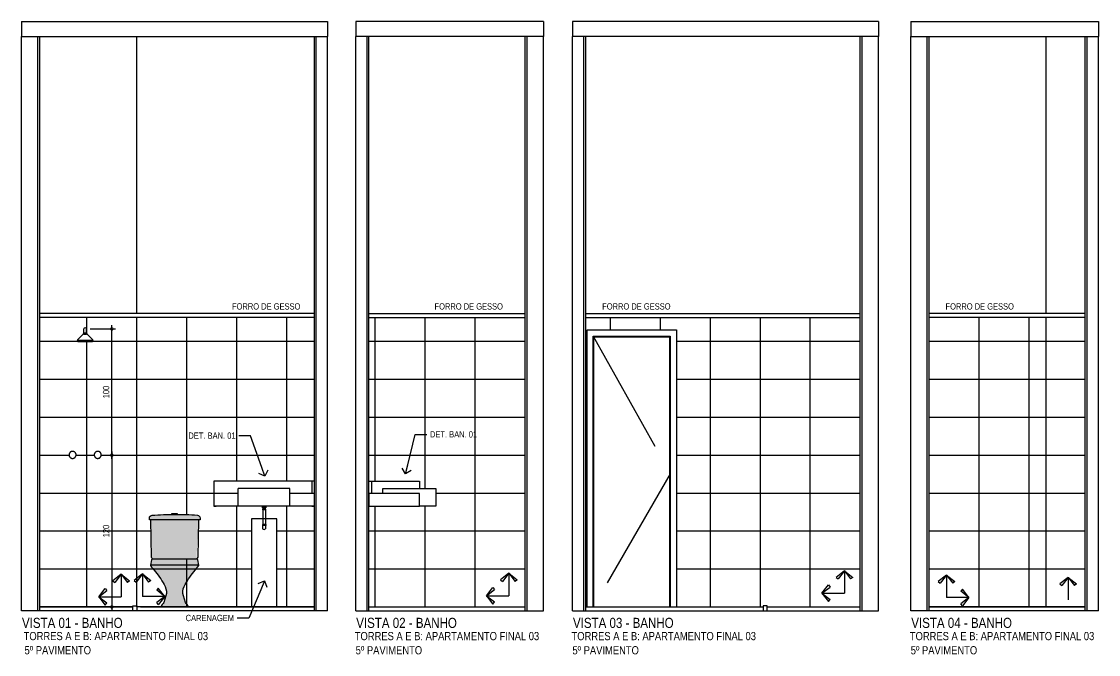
# Model space of a CAD drawing. Header units: metres. Extents: x 3 to 168, y -142 to 28.
# Drawn here: x 70.28 to 78.84, y -87.55 to -82.53 of the extents above; entities that cross this region are included whole.
import ezdxf
from ezdxf import colors
from ezdxf.entities.mleader import LeaderData, LeaderLine
from ezdxf.math import Vec2, Vec3

# ---------------------------------------------------------------- set-up
doc = ezdxf.new("R2010")
doc.units = ezdxf.units.M
doc.linetypes.add('DASHDOT', pattern=[1, 0.5, -0.25, 0, -0.25])
doc.linetypes.add('DASHEDX2', pattern=[1.5, 1, -0.5])
for name, color, linetype in [('AI-Marcenaria', 2, 'Continuous'), ('ARQ-ALV ACAB', 4, 'Continuous'), ('ARQ-ALV OSSO', 5, 'Continuous'), ('ARQ-AUX1', 1, 'Continuous'), ('ARQ-AUX2', 2, 'Continuous'), ('ARQ-CAX', 1, 'Continuous'), ('ARQ-CERÂMICA', 7, 'Continuous'), ('ARQ-DIM', 2, 'Continuous'), ('ARQ-PRJ', 7, 'DASHEDX2'), ('ARQ-SIM', 1, 'Continuous'), ('ARQ-TXT', 2, 'Continuous')]:
    doc.layers.add(name, color=color, linetype=linetype)
doc.styles.add('Adesa', font='ARIALN.TTF')
doc.dimstyles.new('ADESA 1-0025', dxfattribs={"dimtxt": 0.05, "dimasz": 0.045, "dimexe": 0.03, "dimexo": 0.04, "dimgap": 0.02, "dimtad": 1, "dimtoh": 1, "dimdec": 0, "dimlfac": 100, "dimzin": 4, "dimtxsty": 'Adesa', "dimblk": 'DOTSMALL', "dimcen": 1, "dimdle": 0.03, "dimclrd": 1, "dimclre": 1, "dimclrt": 256, "dimazin": 1, "dimtm": 1e-09, "dimtfac": 1, "dimtdec": 0, "dimtix": 1, "dimtmove": 2, "dimatfit": 0, "dimldrblk": 'DOTSMALL', "dimfxl": 0.8, "dimtvp": 2, "dimtolj": 1, "dimtzin": 0, "dimarcsym": 0})
pattern_1 = [(0, (71.1995, -87.17622), (0, 0.301625), [])]
pattern_2 = [(90, (71.1995, -87.1762), (-0.396875, 2e-17), [])]

# ---------------------------------------------------------------- blocks, each defined once
blk = doc.blocks.new('*U45')
for points in [[(0, 0), (0, 2.2), (-0.71, 2.2), (-0.71, 0)], [(-0.05, 0), (-0.05, 2.15), (-0.66, 2.15), (-0.66, 0)], [(-0.055, 0), (-0.055, 2.145), (-0.655, 2.145), (-0.655, 0)]]:
    blk.add_lwpolyline(points)
at = {"layer": 'ARQ-PRJ'}
blk.add_lwpolyline([(-0.05, 2.15), (-0.66, 1.0575), (-0.05, 0)], dxfattribs=at)
blk = doc.blocks.new('_Open90')
at = {"color": 0, "linetype": 'ByBlock', "lineweight": -2}
for p, q in [((0, 0), (-1, 0)), ((-0.5, 0.5), (0, 0)), ((0, 0), (-0.5, -0.5))]:
    blk.add_line(p, q, dxfattribs=at)
blk = doc.blocks.new('CP929_e')
h = blk.add_hatch(color=255)
h.dxf.hatch_style = 1
edge = h.paths.add_edge_path()
edge.add_line((-0.2008, 0.6911), (0.2008, 0.6911))
edge.add_line((0.2008, 0.6911), (0.2007, 0.706))
edge.add_arc((0.1775, 0.7059), 0.0232, 0.37381, 87.22967)
edge.add_arc((0.8026, 13.6236), 12.9097, 266.83094, 267.22967, ccw=False)
edge.add_arc((0.0251, -0.4194), 1.1548, 86.83094, 91.20233)
edge.add_arc((-0.2136, 10.9563), 10.2234, 270.68894, 271.20233, ccw=False)
edge.add_arc((-0.0771, -0.395), 1.1287, 90.68894, 95.2506)
edge.add_arc((-0.1791, 0.7056), 0.0234, 93.36347, 179.03178)
edge.add_line((-0.2025, 0.706), (-0.2026, 0.6928))
edge.add_line((-0.2026, 0.6928), (-0.2026, 0.6911))
edge.add_line((-0.2026, 0.6911), (-0.2008, 0.6911))
h = blk.add_hatch(color=255)
h.dxf.hatch_style = 1
h.paths.add_polyline_path([(0.19, 0.6911), (-0.19, 0.6911), (-0.183, 0.3966, 0.27163), (-0.1728, 0.38), (0.1728, 0.38, 0.27163), (0.183, 0.3966)])
edge = h.paths.add_edge_path()
edge.add_arc((0.1762, 0.3722), 0.0079, 11.58741, 90, ccw=False)
edge.add_line((0.1839, 0.3737), (0.1925, 0.3322))
edge.add_arc((0.19, 0.3317), 0.00247, -35.4858, 11.58741, ccw=False)
edge.add_arc((-0.451, 0.7887), 0.7897, 319.89583, 324.51388, ccw=False)
edge.add_arc((0.6061, -0.1016), 0.5923, 139.89614, 153.63505)
edge.add_arc((0.1638, 0.1176), 0.0987, 153.63507, 197.83963)
edge.add_line((0.0699, 0.0874), (0.0868, 0.0348))
edge.add_arc((0.1103, 0.0423), 0.0247, 197.84053, 235.7698)
edge.add_arc((0.0909, 0.0138), 0.00987, 34.0222, 55.76888, ccw=False)
edge.add_line((0.099, 0.0193), (0.1079, 0.0062))
edge.add_arc((0.1046, 0.0039), 0.00395, -90, 34.0313, ccw=False)
edge.add_line((0.1046, 0), (-0.1046, 0))
edge.add_arc((-0.1046, 0.0039), 0.00395, 145.96868, 270, ccw=False)
edge.add_line((-0.1079, 0.0062), (-0.099, 0.0193))
edge.add_arc((-0.0909, 0.0138), 0.00987, 124.22894, 145.97562, ccw=False)
edge.add_arc((-0.1103, 0.0423), 0.0247, 304.23111, 342.16038)
edge.add_line((-0.0868, 0.0348), (-0.0699, 0.0874))
edge.add_arc((-0.1638, 0.1176), 0.0987, 342.16044, 386.36499)
edge.add_arc((-0.6061, -0.1016), 0.5923, 26.36501, 40.10392)
edge.add_arc((0.451, 0.7887), 0.7897, 215.48579, 220.10384, ccw=False)
edge.add_arc((-0.19, 0.3317), 0.00247, 168.41164, 215.48486, ccw=False)
edge.add_line((-0.1925, 0.3322), (-0.1839, 0.3737))
edge.add_arc((-0.1762, 0.3722), 0.0079, 90, 168.41258, ccw=False)
edge.add_line((-0.1762, 0.38), (0.1762, 0.38))
edge = h.paths.add_edge_path()
edge.add_line((-0.19, 0.6911), (-0.183, 0.3966))
edge.add_arc((-0.1638, 0.3971), 0.0192, 181.31394, 242.15362)
edge = h.paths.add_edge_path()
edge.add_arc((-0.0018, -1.831), 2.5662, 89.96087, 93.97274)
edge.add_arc((-0.1782, 0.7056), 0.0234, 93.36347, 179.03178)
edge.add_line((-0.2016, 0.706), (-0.2017, 0.6928))
edge.add_arc((-0.1999, 0.6928), 0.00174, 180.28545, 270.64961)
edge.add_line((-0.1999, 0.6911), (-0.1971, 0.6911))
edge.add_line((-0.1971, 0.6911), (0.1971, 0.6911))
edge.add_line((0.1971, 0.6911), (0.1999, 0.6911))
edge.add_arc((0.1999, 0.6928), 0.00174, 269.3504, 359.71454)
edge.add_line((0.2017, 0.6928), (0.2016, 0.706))
edge.add_arc((0.1782, 0.7056), 0.0234, 0.96759, 86.6359)
edge.add_arc((0.0018, -1.8311), 2.5662, 86.02734, 90.03922)
for points in [[(-0.2008, 0.6911), (0.2008, 0.6911), (0.2007, 0.706, 0.398231), (0.1787, 0.729, -0.00174), (0.0889, 0.7337, 0.019076), (0.0009, 0.7352, -0.00224), (-0.0907, 0.7337, 0.019907), (-0.1804, 0.729, 0.39224), (-0.2025, 0.706), (-0.2026, 0.6928), (-0.2026, 0.6911)], [(0.1762, 0.38, -0.356146), (0.1839, 0.3737), (0.1925, 0.3322, -0.208334), (0.1921, 0.3302, -0.020153), (0.1531, 0.2799, 0.060019), (0.0754, 0.1614, 0.195307), (0.0699, 0.0874), (0.0868, 0.0348, 0.167025), (0.0964, 0.0219, -0.095174), (0.099, 0.0193), (0.1079, 0.0062, -0.601047), (0.1046, 0), (-0.1046, 0, -0.601047), (-0.1079, 0.0062), (-0.099, 0.0193, -0.095174), (-0.0964, 0.0219, 0.167025), (-0.0868, 0.0348), (-0.0699, 0.0874, 0.195307), (-0.0754, 0.1614, 0.060019), (-0.1531, 0.2799, -0.020153), (-0.1921, 0.3302, -0.208334), (-0.1925, 0.3322), (-0.1839, 0.3737, -0.356146), (-0.1762, 0.38)]]:
    blk.add_lwpolyline(points, format="xyb", close=True)
for points in [[(-0.19, 0.6911), (-0.183, 0.3966, 0.27188), (-0.1728, 0.38)], [(0.1728, 0.38, 0.27188), (0.183, 0.3966), (0.19, 0.6911)]]:
    blk.add_lwpolyline(points, format="xyb")
for points in [[(-0.19, 0.6911), (0.19, 0.6911)], [(-0.19, 0.3317), (0.19, 0.3317)]]:
    blk.add_lwpolyline(points)
at = {"ltscale": 0.016708}
blk.add_lwpolyline([(-0.0237, 0.7353), (-0.0237, 0.7386, -0.407176), (-0.0218, 0.7406, -0.006022), (0, 0.7409, -0.006022), (0.0218, 0.7406, -0.407176), (0.0237, 0.7386), (0.0237, 0.7352)], format="xyb", dxfattribs=at)
at = {"linetype": 'DASHDOT', "ltscale": 6.24726e-05}
blk.add_lwpolyline([(0.0866, 0.1829), (0.0866, 0.1829)], dxfattribs=at)
blk = doc.blocks.new('MIST. CHUV.')
for points in [[(-0.128, 0), (-0.128, 0.0016), (-0.1277, 0.0037), (-0.1274, 0.0058), (-0.1269, 0.0079), (-0.1266, 0.0089), (-0.1262, 0.0099), (-0.1258, 0.0109), (-0.1254, 0.0118), (-0.1249, 0.0128), (-0.1244, 0.0137), (-0.1239, 0.0146), (-0.1233, 0.0155), (-0.1227, 0.0164), (-0.1221, 0.0172), (-0.1214, 0.0181), (-0.1207, 0.0189), (-0.12, 0.0196), (-0.1192, 0.0204), (-0.1184, 0.0211), (-0.1176, 0.0218), (-0.1159, 0.023), (-0.1141, 0.0242), (-0.1123, 0.0252), (-0.1113, 0.0256), (-0.1103, 0.026), (-0.1094, 0.0264), (-0.1083, 0.0267), (-0.1073, 0.027), (-0.1063, 0.0273), (-0.1053, 0.0275), (-0.1042, 0.0277), (-0.1032, 0.0278), (-0.1021, 0.0279), (-0.1011, 0.028), (-0.1, 0.028), (-0.0984, 0.028), (-0.0963, 0.0278), (-0.0942, 0.0274), (-0.0921, 0.0269), (-0.0911, 0.0266), (-0.0901, 0.0262), (-0.0891, 0.0258), (-0.0882, 0.0254), (-0.0872, 0.0249), (-0.0863, 0.0244), (-0.0854, 0.0239), (-0.0845, 0.0233), (-0.0836, 0.0227), (-0.0828, 0.0221), (-0.0819, 0.0214), (-0.0811, 0.0207), (-0.0804, 0.02), (-0.0796, 0.0192), (-0.0789, 0.0184), (-0.0782, 0.0176), (-0.077, 0.0159), (-0.0758, 0.0141), (-0.0748, 0.0123), (-0.0744, 0.0113), (-0.074, 0.0103), (-0.0736, 0.0094), (-0.0733, 0.0084), (-0.073, 0.0073), (-0.0727, 0.0063), (-0.0725, 0.0053), (-0.0723, 0.0042), (-0.0722, 0.0032), (-0.0721, 0.0021), (-0.072, 0.0011), (-0.072, 0), (-0.072, -0.0016), (-0.0722, -0.0037), (-0.0726, -0.0058), (-0.0731, -0.0079), (-0.0734, -0.0089), (-0.0738, -0.0099), (-0.0742, -0.0109), (-0.0746, -0.0118), (-0.0751, -0.0128), (-0.0756, -0.0137), (-0.0761, -0.0146), (-0.0767, -0.0155), (-0.0773, -0.0164), (-0.0779, -0.0172), (-0.0786, -0.0181), (-0.0793, -0.0189), (-0.08, -0.0196), (-0.0808, -0.0204), (-0.0816, -0.0211), (-0.0824, -0.0218), (-0.0841, -0.023), (-0.0859, -0.0242), (-0.0877, -0.0252), (-0.0887, -0.0256), (-0.0897, -0.026), (-0.0906, -0.0264), (-0.0916, -0.0267), (-0.0927, -0.027), (-0.0937, -0.0273), (-0.0947, -0.0275), (-0.0958, -0.0277), (-0.0968, -0.0278), (-0.0979, -0.0279), (-0.0989, -0.028), (-0.1, -0.028), (-0.1016, -0.028), (-0.1037, -0.0277), (-0.1058, -0.0274), (-0.1079, -0.0269), (-0.1089, -0.0266), (-0.1099, -0.0262), (-0.1109, -0.0258), (-0.1118, -0.0254), (-0.1128, -0.0249), (-0.1137, -0.0244), (-0.1146, -0.0239), (-0.1155, -0.0233), (-0.1164, -0.0227), (-0.1172, -0.0221), (-0.1181, -0.0214), (-0.1189, -0.0207), (-0.1196, -0.02), (-0.1204, -0.0192), (-0.1211, -0.0184), (-0.1218, -0.0176), (-0.123, -0.0159), (-0.1242, -0.0141), (-0.1252, -0.0123), (-0.1256, -0.0113), (-0.126, -0.0103), (-0.1264, -0.0094), (-0.1267, -0.0083), (-0.127, -0.0073), (-0.1273, -0.0063), (-0.1275, -0.0053), (-0.1277, -0.0042), (-0.1278, -0.0032), (-0.1279, -0.0021), (-0.128, -0.0011)], [(0.072, 0), (0.072, 0.0016), (0.0723, 0.0037), (0.0726, 0.0058), (0.0731, 0.0079), (0.0734, 0.0089), (0.0738, 0.0099), (0.0742, 0.0109), (0.0746, 0.0118), (0.0751, 0.0128), (0.0756, 0.0137), (0.0761, 0.0146), (0.0767, 0.0155), (0.0773, 0.0164), (0.0779, 0.0172), (0.0786, 0.0181), (0.0793, 0.0189), (0.08, 0.0196), (0.0808, 0.0204), (0.0816, 0.0211), (0.0824, 0.0218), (0.0841, 0.023), (0.0859, 0.0242), (0.0877, 0.0252), (0.0887, 0.0256), (0.0897, 0.026), (0.0906, 0.0264), (0.0917, 0.0267), (0.0927, 0.027), (0.0937, 0.0273), (0.0947, 0.0275), (0.0958, 0.0277), (0.0968, 0.0278), (0.0979, 0.0279), (0.0989, 0.028), (0.1, 0.028), (0.1016, 0.028), (0.1037, 0.0278), (0.1058, 0.0274), (0.1079, 0.0269), (0.1089, 0.0266), (0.1099, 0.0262), (0.1109, 0.0258), (0.1118, 0.0254), (0.1128, 0.0249), (0.1137, 0.0244), (0.1146, 0.0239), (0.1155, 0.0233), (0.1164, 0.0227), (0.1172, 0.0221), (0.1181, 0.0214), (0.1189, 0.0207), (0.1196, 0.02), (0.1204, 0.0192), (0.1211, 0.0184), (0.1218, 0.0176), (0.123, 0.0159), (0.1242, 0.0141), (0.1252, 0.0123), (0.1256, 0.0113), (0.126, 0.0103), (0.1264, 0.0094), (0.1267, 0.0084), (0.127, 0.0073), (0.1273, 0.0063), (0.1275, 0.0053), (0.1277, 0.0042), (0.1278, 0.0032), (0.1279, 0.0021), (0.128, 0.0011), (0.128, 0), (0.128, -0.0016), (0.1277, -0.0037), (0.1274, -0.0058), (0.1269, -0.0079), (0.1266, -0.0089), (0.1262, -0.0099), (0.1258, -0.0109), (0.1254, -0.0118), (0.1249, -0.0128), (0.1244, -0.0137), (0.1239, -0.0146), (0.1233, -0.0155), (0.1227, -0.0164), (0.1221, -0.0172), (0.1214, -0.0181), (0.1207, -0.0189), (0.12, -0.0196), (0.1192, -0.0204), (0.1184, -0.0211), (0.1176, -0.0218), (0.1159, -0.023), (0.1141, -0.0242), (0.1123, -0.0252), (0.1113, -0.0256), (0.1103, -0.026), (0.1094, -0.0264), (0.1083, -0.0267), (0.1073, -0.027), (0.1063, -0.0273), (0.1053, -0.0275), (0.1042, -0.0277), (0.1032, -0.0278), (0.1021, -0.0279), (0.1011, -0.028), (0.1, -0.028), (0.0984, -0.0279), (0.0963, -0.0277), (0.0942, -0.0274), (0.0921, -0.0269), (0.0911, -0.0266), (0.0901, -0.0262), (0.0891, -0.0258), (0.0882, -0.0254), (0.0872, -0.0249), (0.0863, -0.0244), (0.0854, -0.0239), (0.0845, -0.0233), (0.0836, -0.0227), (0.0828, -0.0221), (0.0819, -0.0214), (0.0811, -0.0207), (0.0804, -0.02), (0.0796, -0.0192), (0.0789, -0.0184), (0.0782, -0.0176), (0.077, -0.0159), (0.0758, -0.0141), (0.0748, -0.0123), (0.0744, -0.0113), (0.074, -0.0103), (0.0736, -0.0094), (0.0733, -0.0083), (0.073, -0.0073), (0.0727, -0.0063), (0.0725, -0.0053), (0.0723, -0.0042), (0.0722, -0.0032), (0.0721, -0.0021), (0.072, -0.0011)]]:
    blk.add_lwpolyline(points, close=True)
blk = doc.blocks.new('chuveiro frente')
for p, q in [((-0.01, 0.0698), (-0.01, 0.0998)), ((0.01, 0.0698), (0.01, 0.0998)), ((-0.0626, 0.01), (0.0626, 0.01)), ((-0.0623, 0.005), (0.0623, 0.005)), ((-0.0174, 0.0566), (-0.0613, 0.0127)), ((-0.0549, 0), (0.0549, 0)), ((-0.0109, 0.0698), (0.0109, 0.0698)), ((-0.0109, 0.0598), (0.0109, 0.0598)), ((0.0174, 0.0566), (0.0613, 0.0127))]:
    blk.add_line(p, q)
for centre, radius, start, end in [((0, 0.0998), 0.01, 0, 180), ((-0.0549, 0.008), 0.008, 143.71904, 270), ((-0.0109, 0.0518), 0.008, 90, 143.71904), ((-0.0109, 0.0648), 0.005, 90, 270), ((0.0109, 0.0648), 0.005, 270, 90), ((0.0109, 0.0518), 0.008, 36.28096, 90), ((0.0549, 0.008), 0.008, 270, 36.28096)]:
    blk.add_arc(centre, radius, start, end)
blk = doc.blocks.new('_DotSmall')
at = {"color": 0, "linetype": 'ByBlock', "const_width": 0.5}
blk.add_lwpolyline([(-0.0625, 0, 1), (0.0625, 0, 1)], format="xyb", close=True, dxfattribs=at)
blk = doc.blocks.new('*D226')
at = {"layer": 'ARQ-DIM', "color": 1, "lineweight": -2, "transparency": 16777216}
for p, q in [((71.0016, -85.9403), (71.0016, -87.2062)), ((70.9577, -85.9703), (71.0316, -85.9703)), ((70.7877, -87.1762), (71.0316, -87.1762))]:
    blk.add_line(p, q, dxfattribs=at)
at = {"layer": 'Defpoints', "color": 0, "transparency": 16777216}
for p in [(70.9177, -85.9703), (70.7477, -87.1762), (71.0016, -87.1762)]:
    blk.add_point(p, dxfattribs=at)
at = {"layer": 'ARQ-DIM', "color": 1, "lineweight": -2, "transparency": 16777216, "xscale": 0.045, "yscale": 0.045, "zscale": 0.045}
for p, rotation in [((71.0016, -85.9703), 90), ((71.0016, -87.1762), 270)]:
    blk.add_blockref('_DotSmall', p, dxfattribs=dict(at, rotation=rotation))
at = {"layer": 'ARQ-DIM', "transparency": 16777216, "insert": (70.9561, -86.5733), "char_height": 0.05, "attachment_point": 5, "rotation": 90, "style": 'Adesa'}
blk.add_mtext('\\A1;120', dxfattribs=at)
blk = doc.blocks.new('*D227')
at = {"layer": 'ARQ-DIM', "color": 1, "lineweight": -2, "transparency": 16777216}
for p, q in [((70.8298, -84.9682), (71.0316, -84.9682)), ((71.0016, -86.0003), (71.0016, -84.9382)), ((70.9577, -85.9703), (71.0316, -85.9703))]:
    blk.add_line(p, q, dxfattribs=at)
at = {"layer": 'Defpoints', "color": 0, "transparency": 16777216}
for p in [(70.7898, -84.9682), (71.0016, -84.9682), (70.9177, -85.9703)]:
    blk.add_point(p, dxfattribs=at)
at = {"layer": 'ARQ-DIM', "color": 1, "lineweight": -2, "transparency": 16777216, "xscale": 0.045, "yscale": 0.045, "zscale": 0.045}
for p, rotation in [((71.0016, -84.9682), 90), ((71.0016, -85.9703), 270)]:
    blk.add_blockref('_DotSmall', p, dxfattribs=dict(at, rotation=rotation))
at = {"layer": 'ARQ-DIM', "transparency": 16777216, "insert": (70.9561, -85.4693), "char_height": 0.05, "attachment_point": 5, "rotation": 90, "style": 'Adesa'}
blk.add_mtext('\\A1;100', dxfattribs=at)
blk = doc.blocks.new('Seta para pag.piso')
for p, q in [((0, 0.1126), (-0.0418, 0.0796)), ((0, 0.1126), (-0.0312, 0.0715)), ((0, 0.1126), (0, 0)), ((0, 0.1126), (0.0418, 0.0795)), ((0, 0.1126), (0.0312, 0.0715)), ((-0.0418, 0.0796), (-0.0312, 0.0715)), ((0.0418, 0.0795), (0.0312, 0.0715)), ((-0.1126, 0), (-0.0795, 0.0418)), ((-0.1126, 0), (-0.0715, 0.0312)), ((-0.1126, 0), (0, 0)), ((-0.1126, 0), (-0.0796, -0.0418)), ((-0.1126, 0), (-0.0715, -0.0312)), ((-0.0795, 0.0418), (-0.0715, 0.0312)), ((-0.0796, -0.0418), (-0.0715, -0.0312))]:
    blk.add_line(p, q)
blk = doc.blocks.new('A$C6d6dbca2')
for p, q in [((0.0661, 0.1781), (0, 0.1259)), ((0.0661, 0.1781), (0.0168, 0.1131)), ((0.0661, 0.1781), (0.0661, 0)), ((0.0661, 0.1781), (0.1323, 0.1259)), ((0.0661, 0.1781), (0.1155, 0.1132)), ((0, 0.1259), (0.0168, 0.1131)), ((0.1323, 0.1259), (0.1155, 0.1132))]:
    blk.add_line(p, q)
blk = doc.blocks.new('AREAS MOLHADAS')
at = {"layer": 'ARQ-CERÂMICA'}
h = blk.add_hatch(dxfattribs=at)
h.set_pattern_fill('LINE', color=256, scale=0.095)
h.set_pattern_definition(pattern_1)
h.paths.add_polyline_path([(70.4295, -87.1762), (71.1695, -87.1762), (71.1695, -87.1662), (71.1995, -87.1662), (71.1995, -84.8762), (70.4295, -84.8762)])
h.paths.add_polyline_path([(70.6914, -85.9962), (70.6898, -85.9962), (70.6887, -85.9962), (70.6877, -85.9961), (70.6866, -85.996), (70.6856, -85.9959), (70.6845, -85.9957), (70.6835, -85.9955), (70.6824, -85.9952), (70.6814, -85.9949), (70.6804, -85.9946), (70.6794, -85.9942), (70.6785, -85.9938), (70.6775, -85.9934), (70.6756, -85.9924), (70.6739, -85.9912), (70.6722, -85.99), (70.6713, -85.9893), (70.6706, -85.9886), (70.6698, -85.9878), (70.6691, -85.9871), (70.6684, -85.9863), (70.6677, -85.9855), (70.6671, -85.9846), (70.6665, -85.9837), (70.6659, -85.9828), (70.6654, -85.9819), (70.6649, -85.981), (70.6644, -85.98), (70.664, -85.9791), (70.6636, -85.9781), (70.6632, -85.9771), (70.6629, -85.9761), (70.6624, -85.974), (70.662, -85.972), (70.6618, -85.9698), (70.6618, -85.9682), (70.6618, -85.9672), (70.6619, -85.9661), (70.662, -85.965), (70.6621, -85.964), (70.6623, -85.9629), (70.6625, -85.9619), (70.6628, -85.9609), (70.6631, -85.9599), (70.6634, -85.9589), (70.6638, -85.9579), (70.6642, -85.9569), (70.6646, -85.9559), (70.6656, -85.9541), (70.6668, -85.9523), (70.668, -85.9506), (70.6687, -85.9498), (70.6694, -85.949), (70.6702, -85.9482), (70.6709, -85.9475), (70.6717, -85.9468), (70.6725, -85.9461), (70.6734, -85.9455), (70.6743, -85.9449), (70.6752, -85.9443), (70.6761, -85.9438), (70.677, -85.9433), (70.678, -85.9428), (70.6789, -85.9424), (70.6799, -85.942), (70.6809, -85.9417), (70.6819, -85.9413), (70.684, -85.9408), (70.686, -85.9405), (70.6882, -85.9403), (70.6898, -85.9402), (70.6908, -85.9402), (70.6919, -85.9403), (70.693, -85.9404), (70.694, -85.9405), (70.6951, -85.9407), (70.6961, -85.9409), (70.6971, -85.9412), (70.6981, -85.9415), (70.6991, -85.9418), (70.7001, -85.9422), (70.7011, -85.9426), (70.7021, -85.9431), (70.7039, -85.9441), (70.7057, -85.9452), (70.7074, -85.9465), (70.7082, -85.9471), (70.709, -85.9479), (70.7098, -85.9486), (70.7105, -85.9494), (70.7112, -85.9502), (70.7118, -85.951), (70.7125, -85.9518), (70.7131, -85.9527), (70.7137, -85.9536), (70.7142, -85.9545), (70.7147, -85.9554), (70.7152, -85.9564), (70.7156, -85.9574), (70.716, -85.9583), (70.7163, -85.9593), (70.7167, -85.9603), (70.7172, -85.9624), (70.7175, -85.9645), (70.7177, -85.9666), (70.7178, -85.9682), (70.7178, -85.9693), (70.7177, -85.9703), (70.7176, -85.9714), (70.7175, -85.9724), (70.7173, -85.9735), (70.7171, -85.9745), (70.7168, -85.9755), (70.7165, -85.9766), (70.7162, -85.9776), (70.7158, -85.9786), (70.7154, -85.9795), (70.7149, -85.9805), (70.7139, -85.9824), (70.7128, -85.9841), (70.7115, -85.9858), (70.7109, -85.9867), (70.7101, -85.9874), (70.7094, -85.9882), (70.7086, -85.9889), (70.7078, -85.9896), (70.707, -85.9903), (70.7062, -85.9909), (70.7053, -85.9915), (70.7044, -85.9921), (70.7035, -85.9926), (70.7026, -85.9931), (70.7016, -85.9936), (70.7006, -85.994), (70.6997, -85.9944), (70.6987, -85.9948), (70.6977, -85.9951), (70.6956, -85.9956), (70.6935, -85.996)], flags=16)
h.paths.add_polyline_path([(70.8824, -85.9952), (70.8814, -85.9949), (70.8804, -85.9946), (70.8794, -85.9942), (70.8785, -85.9938), (70.8775, -85.9934), (70.8756, -85.9924), (70.8739, -85.9912), (70.8722, -85.99), (70.8713, -85.9893), (70.8706, -85.9886), (70.8698, -85.9878), (70.8691, -85.9871), (70.8684, -85.9863), (70.8677, -85.9855), (70.8671, -85.9846), (70.8665, -85.9837), (70.8659, -85.9828), (70.8654, -85.9819), (70.8649, -85.981), (70.8644, -85.98), (70.864, -85.9791), (70.8636, -85.9781), (70.8632, -85.9771), (70.8629, -85.9761), (70.8624, -85.974), (70.862, -85.972), (70.8618, -85.9698), (70.8618, -85.9682), (70.8618, -85.9672), (70.8619, -85.9661), (70.862, -85.965), (70.8621, -85.964), (70.8623, -85.9629), (70.8625, -85.9619), (70.8628, -85.9609), (70.8631, -85.9599), (70.8634, -85.9589), (70.8638, -85.9579), (70.8642, -85.9569), (70.8646, -85.9559), (70.8656, -85.9541), (70.8668, -85.9523), (70.868, -85.9506), (70.8687, -85.9498), (70.8694, -85.949), (70.8702, -85.9482), (70.8709, -85.9475), (70.8717, -85.9468), (70.8725, -85.9462), (70.8734, -85.9455), (70.8743, -85.9449), (70.8752, -85.9443), (70.8761, -85.9438), (70.877, -85.9433), (70.878, -85.9428), (70.8789, -85.9424), (70.8799, -85.942), (70.8809, -85.9417), (70.8819, -85.9413), (70.884, -85.9408), (70.886, -85.9405), (70.8882, -85.9403), (70.8898, -85.9402), (70.8908, -85.9402), (70.8919, -85.9403), (70.893, -85.9404), (70.894, -85.9405), (70.8951, -85.9407), (70.8961, -85.9409), (70.8971, -85.9412), (70.8981, -85.9415), (70.8991, -85.9418), (70.9001, -85.9422), (70.9011, -85.9426), (70.9021, -85.9431), (70.9039, -85.9441), (70.9057, -85.9452), (70.9074, -85.9465), (70.9082, -85.9471), (70.909, -85.9479), (70.9098, -85.9486), (70.9105, -85.9494), (70.9112, -85.9502), (70.9118, -85.951), (70.9125, -85.9518), (70.9131, -85.9527), (70.9137, -85.9536), (70.9142, -85.9545), (70.9147, -85.9554), (70.9152, -85.9564), (70.9156, -85.9574), (70.916, -85.9583), (70.9163, -85.9593), (70.9167, -85.9603), (70.9172, -85.9624), (70.9175, -85.9645), (70.9177, -85.9666), (70.9178, -85.9682), (70.9178, -85.9693), (70.9177, -85.9703), (70.9176, -85.9714), (70.9175, -85.9724), (70.9173, -85.9735), (70.9171, -85.9745), (70.9168, -85.9756), (70.9165, -85.9766), (70.9162, -85.9776), (70.9158, -85.9786), (70.9154, -85.9795), (70.9149, -85.9805), (70.9139, -85.9824), (70.9128, -85.9841), (70.9115, -85.9858), (70.9109, -85.9867), (70.9101, -85.9874), (70.9094, -85.9882), (70.9086, -85.9889), (70.9078, -85.9896), (70.907, -85.9903), (70.9062, -85.9909), (70.9053, -85.9915), (70.9044, -85.9921), (70.9035, -85.9926), (70.9026, -85.9931), (70.9016, -85.9936), (70.9006, -85.994), (70.8997, -85.9944), (70.8987, -85.9948), (70.8977, -85.9951), (70.8956, -85.9956), (70.8935, -85.996), (70.8914, -85.9962), (70.8898, -85.9962), (70.8887, -85.9962), (70.8877, -85.9961), (70.8866, -85.996), (70.8856, -85.9959), (70.8845, -85.9957), (70.8835, -85.9955)], flags=16)
h.paths.add_polyline_path([(70.7349, -85.068, -0.614488), (70.7285, -85.0553), (70.7724, -85.0115, -0.238782), (70.7788, -85.0082, -1), (70.7788, -84.9982), (70.7798, -84.9982), (70.7798, -84.9682, -1), (70.7998, -84.9682), (70.7998, -84.9982), (70.8007, -84.9982, -1), (70.8007, -85.0082, -0.238782), (70.8072, -85.0115), (70.8511, -85.0553, -0.614488), (70.8446, -85.068)], flags=16)
h.paths.add_polyline_path([(71.0078, -86.6352), (71.0078, -86.5146), (70.9038, -86.5146), (70.9038, -86.6352)], flags=24)
h.paths.add_polyline_path([(71.0078, -85.5312), (71.0078, -85.4106), (70.9038, -85.4106), (70.9038, -85.5312)], flags=24)
h = blk.add_hatch(dxfattribs=at)
h.set_pattern_fill('LINE', color=256, scale=0.125, angle=90)
h.set_pattern_definition(pattern_2)
h.paths.add_polyline_path([(70.4295, -87.1762), (71.1695, -87.1762), (71.1695, -87.1662), (71.1995, -87.1662), (71.1995, -84.8762), (70.4295, -84.8762)])
h.paths.add_polyline_path([(70.6908, -85.9402), (70.6919, -85.9403), (70.693, -85.9404), (70.694, -85.9405), (70.6951, -85.9407), (70.6961, -85.9409), (70.6971, -85.9412), (70.6981, -85.9415), (70.6991, -85.9418), (70.7001, -85.9422), (70.7011, -85.9426), (70.7021, -85.9431), (70.7039, -85.9441), (70.7057, -85.9452), (70.7074, -85.9465), (70.7082, -85.9471), (70.709, -85.9479), (70.7098, -85.9486), (70.7105, -85.9494), (70.7112, -85.9502), (70.7118, -85.951), (70.7125, -85.9518), (70.7131, -85.9527), (70.7137, -85.9536), (70.7142, -85.9545), (70.7147, -85.9554), (70.7152, -85.9564), (70.7156, -85.9574), (70.716, -85.9583), (70.7163, -85.9593), (70.7167, -85.9603), (70.7172, -85.9624), (70.7175, -85.9645), (70.7177, -85.9666), (70.7178, -85.9682), (70.7178, -85.9693), (70.7177, -85.9703), (70.7176, -85.9714), (70.7175, -85.9724), (70.7173, -85.9735), (70.7171, -85.9745), (70.7168, -85.9755), (70.7165, -85.9766), (70.7162, -85.9776), (70.7158, -85.9786), (70.7154, -85.9795), (70.7149, -85.9805), (70.7139, -85.9824), (70.7128, -85.9841), (70.7115, -85.9858), (70.7109, -85.9867), (70.7101, -85.9874), (70.7094, -85.9882), (70.7086, -85.9889), (70.7078, -85.9896), (70.707, -85.9903), (70.7062, -85.9909), (70.7053, -85.9915), (70.7044, -85.9921), (70.7035, -85.9926), (70.7026, -85.9931), (70.7016, -85.9936), (70.7006, -85.994), (70.6997, -85.9944), (70.6987, -85.9948), (70.6977, -85.9951), (70.6956, -85.9956), (70.6935, -85.996), (70.6914, -85.9962), (70.6898, -85.9962), (70.6887, -85.9962), (70.6877, -85.9961), (70.6866, -85.996), (70.6856, -85.9959), (70.6845, -85.9957), (70.6835, -85.9955), (70.6824, -85.9952), (70.6814, -85.9949), (70.6804, -85.9946), (70.6794, -85.9942), (70.6785, -85.9938), (70.6775, -85.9934), (70.6756, -85.9924), (70.6739, -85.9912), (70.6722, -85.99), (70.6713, -85.9893), (70.6706, -85.9886), (70.6698, -85.9878), (70.6691, -85.9871), (70.6684, -85.9863), (70.6677, -85.9855), (70.6671, -85.9846), (70.6665, -85.9837), (70.6659, -85.9828), (70.6654, -85.9819), (70.6649, -85.981), (70.6644, -85.98), (70.664, -85.9791), (70.6636, -85.9781), (70.6632, -85.9771), (70.6629, -85.9761), (70.6624, -85.974), (70.662, -85.972), (70.6618, -85.9698), (70.6618, -85.9682), (70.6618, -85.9672), (70.6619, -85.9661), (70.662, -85.965), (70.6621, -85.964), (70.6623, -85.9629), (70.6625, -85.9619), (70.6628, -85.9609), (70.6631, -85.9599), (70.6634, -85.9589), (70.6638, -85.9579), (70.6642, -85.9569), (70.6646, -85.9559), (70.6656, -85.9541), (70.6668, -85.9523), (70.668, -85.9506), (70.6687, -85.9498), (70.6694, -85.949), (70.6702, -85.9482), (70.6709, -85.9475), (70.6717, -85.9468), (70.6725, -85.9461), (70.6734, -85.9455), (70.6743, -85.9449), (70.6752, -85.9443), (70.6761, -85.9438), (70.677, -85.9433), (70.678, -85.9428), (70.6789, -85.9424), (70.6799, -85.942), (70.6809, -85.9417), (70.6819, -85.9413), (70.684, -85.9408), (70.686, -85.9405), (70.6882, -85.9403), (70.6898, -85.9402)], flags=16)
h.paths.add_polyline_path([(70.8709, -85.9475), (70.8717, -85.9468), (70.8725, -85.9462), (70.8734, -85.9455), (70.8743, -85.9449), (70.8752, -85.9443), (70.8761, -85.9438), (70.877, -85.9433), (70.878, -85.9428), (70.8789, -85.9424), (70.8799, -85.942), (70.8809, -85.9417), (70.8819, -85.9413), (70.884, -85.9408), (70.886, -85.9405), (70.8882, -85.9403), (70.8898, -85.9402), (70.8908, -85.9402), (70.8919, -85.9403), (70.893, -85.9404), (70.894, -85.9405), (70.8951, -85.9407), (70.8961, -85.9409), (70.8971, -85.9412), (70.8981, -85.9415), (70.8991, -85.9418), (70.9001, -85.9422), (70.9011, -85.9426), (70.9021, -85.9431), (70.9039, -85.9441), (70.9057, -85.9452), (70.9074, -85.9465), (70.9082, -85.9471), (70.909, -85.9479), (70.9098, -85.9486), (70.9105, -85.9494), (70.9112, -85.9502), (70.9118, -85.951), (70.9125, -85.9518), (70.9131, -85.9527), (70.9137, -85.9536), (70.9142, -85.9545), (70.9147, -85.9554), (70.9152, -85.9564), (70.9156, -85.9574), (70.916, -85.9583), (70.9163, -85.9593), (70.9167, -85.9603), (70.9172, -85.9624), (70.9175, -85.9645), (70.9177, -85.9666), (70.9178, -85.9682), (70.9178, -85.9693), (70.9177, -85.9703), (70.9176, -85.9714), (70.9175, -85.9724), (70.9173, -85.9735), (70.9171, -85.9745), (70.9168, -85.9756), (70.9165, -85.9766), (70.9162, -85.9776), (70.9158, -85.9786), (70.9154, -85.9795), (70.9149, -85.9805), (70.9139, -85.9824), (70.9128, -85.9841), (70.9115, -85.9858), (70.9109, -85.9867), (70.9101, -85.9874), (70.9094, -85.9882), (70.9086, -85.9889), (70.9078, -85.9896), (70.907, -85.9903), (70.9062, -85.9909), (70.9053, -85.9915), (70.9044, -85.9921), (70.9035, -85.9926), (70.9026, -85.9931), (70.9016, -85.9936), (70.9006, -85.994), (70.8997, -85.9944), (70.8987, -85.9948), (70.8977, -85.9951), (70.8956, -85.9956), (70.8935, -85.996), (70.8914, -85.9962), (70.8898, -85.9962), (70.8887, -85.9962), (70.8877, -85.9961), (70.8866, -85.996), (70.8856, -85.9959), (70.8845, -85.9957), (70.8835, -85.9955), (70.8824, -85.9952), (70.8814, -85.9949), (70.8804, -85.9946), (70.8794, -85.9942), (70.8785, -85.9938), (70.8775, -85.9934), (70.8756, -85.9924), (70.8739, -85.9912), (70.8722, -85.99), (70.8713, -85.9893), (70.8706, -85.9886), (70.8698, -85.9878), (70.8691, -85.9871), (70.8684, -85.9863), (70.8677, -85.9855), (70.8671, -85.9846), (70.8665, -85.9837), (70.8659, -85.9828), (70.8654, -85.9819), (70.8649, -85.981), (70.8644, -85.98), (70.864, -85.9791), (70.8636, -85.9781), (70.8632, -85.9771), (70.8629, -85.9761), (70.8624, -85.974), (70.862, -85.972), (70.8618, -85.9698), (70.8618, -85.9682), (70.8618, -85.9672), (70.8619, -85.9661), (70.862, -85.965), (70.8621, -85.964), (70.8623, -85.9629), (70.8625, -85.9619), (70.8628, -85.9609), (70.8631, -85.9599), (70.8634, -85.9589), (70.8638, -85.9579), (70.8642, -85.9569), (70.8646, -85.9559), (70.8656, -85.9541), (70.8668, -85.9523), (70.868, -85.9506), (70.8687, -85.9498), (70.8694, -85.949), (70.8702, -85.9482)], flags=16)
h.paths.add_polyline_path([(70.7285, -85.0553), (70.7724, -85.0115, -0.238782), (70.7788, -85.0082, -1), (70.7788, -84.9982), (70.7798, -84.9982), (70.7798, -84.9682, -1), (70.7998, -84.9682), (70.7998, -84.9982), (70.8007, -84.9982, -1), (70.8007, -85.0082, -0.238782), (70.8072, -85.0115), (70.8511, -85.0553, -0.614488), (70.8446, -85.068), (70.7349, -85.068, -0.614488)], flags=16)
h.paths.add_polyline_path([(71.0078, -86.6352), (71.0078, -86.5146), (70.9038, -86.5146), (70.9038, -86.6352)], flags=24)
h.paths.add_polyline_path([(71.0078, -85.5312), (71.0078, -85.4106), (70.9038, -85.4106), (70.9038, -85.5312)], flags=24)
h = blk.add_hatch(dxfattribs=at)
h.set_pattern_fill('LINE', color=256, scale=0.095)
h.set_pattern_definition(pattern_1)
h.paths.add_polyline_path([(72.0058, -86.2362), (72.4158, -86.2362), (72.4158, -86.2762), (72.5906, -86.2762), (72.5906, -86.1762), (71.8289, -86.1762), (71.8107, -86.1762), (71.8107, -86.2762), (72.0058, -86.2762)], flags=16)
h.paths.add_polyline_path([(72.4158, -86.2362), (72.0058, -86.2362), (72.0058, -86.3762), (72.4158, -86.3762)], flags=16)
h.paths.add_polyline_path([(72.6106, -86.2762), (72.5906, -86.2762), (72.5906, -86.1762), (72.6106, -86.1762), (72.6106, -84.8762), (71.1995, -84.8762), (71.1995, -87.1662), (71.2295, -87.1662), (71.2295, -87.1762), (72.1108, -87.1762), (72.1108, -86.4762), (72.2006, -86.4762), (72.2006, -86.4054), (72.1988, -86.4054), (72.1988, -86.399), (72.2014, -86.3889), (72.1951, -86.3889), (72.1951, -86.3794), (72.1966, -86.3762), (72.1966, -86.3794), (72.219, -86.3794), (72.219, -86.3889), (72.219, -86.399), (72.2225, -86.399), (72.2225, -86.4054), (72.2207, -86.4054), (72.2207, -86.4762), (72.3108, -86.4762), (72.3108, -87.1762), (72.6106, -87.1762)])
h.paths.add_polyline_path([(71.5872, -87.1414, 0.185237), (71.5983, -87.1551), (71.6083, -87.17, -0.600997), (71.605, -87.1761), (71.3957, -87.1761, -0.600997), (71.3925, -87.17), (71.4025, -87.1551, 0.185237), (71.4136, -87.1414), (71.4305, -87.0888, 0.195307), (71.425, -87.0147, 0.06002), (71.3473, -86.8962, -0.020493), (71.3077, -86.845), (71.3164, -86.8024, -0.356147), (71.3242, -86.7961), (71.3276, -86.7961, -0.27163), (71.3174, -86.7795), (71.3103, -86.485), (71.2996, -86.485), (71.2997, -86.4701, -0.398231), (71.3217, -86.4471, 0.00174), (71.4114, -86.4425, -0.014135), (71.4767, -86.4407), (71.4767, -86.4356, -0.006555), (71.5004, -86.4353, -0.006555), (71.5241, -86.4356), (71.5241, -86.4414, 0.001639), (71.5911, -86.4425, -0.019907), (71.6808, -86.4471, -0.39224), (71.7028, -86.4701), (71.7029, -86.485), (71.6904, -86.485), (71.6834, -86.7795, -0.27163), (71.6731, -86.7961), (71.6766, -86.7961, -0.356148), (71.6843, -86.8024), (71.6843, -86.8024, 0.356147), (71.6766, -86.7961), (71.3242, -86.7961, 0.356147), (71.3164, -86.8024), (71.3079, -86.844, 0.208334), (71.3083, -86.8459, 0.020152), (71.3473, -86.8962, -0.06002), (71.425, -87.0147, -0.195307), (71.4305, -87.0888), (71.4136, -87.1414, -0.167028), (71.404, -87.1542, 0.095173), (71.4013, -87.1568), (71.3925, -87.17, 0.600997), (71.3957, -87.1761), (71.605, -87.1761, 0.600997), (71.6083, -87.17), (71.5994, -87.1568, 0.095173), (71.5968, -87.1542, -0.167028), (71.5872, -87.1414)], flags=16)
h = blk.add_hatch(dxfattribs=at)
h.set_pattern_fill('LINE', color=256, scale=0.125, angle=90)
h.set_pattern_definition(pattern_2)
h.paths.add_polyline_path([(72.6106, -84.8762), (71.1995, -84.8762), (71.1995, -87.1662), (71.2295, -87.1662), (71.2295, -87.1762), (72.1108, -87.1762), (72.1108, -86.4762), (72.2006, -86.4762), (72.2006, -86.4054), (72.1988, -86.4054), (72.1988, -86.399), (72.2014, -86.3889), (72.1951, -86.3889), (72.1951, -86.3762), (71.8107, -86.3762), (71.8107, -86.1762), (71.8307, -86.1762), (72.6106, -86.1762)])
h.paths.add_polyline_path([(71.6834, -86.7795), (71.6904, -86.485), (71.3103, -86.485), (71.3174, -86.7795, 0.27163), (71.3276, -86.7961), (71.6731, -86.7961, 0.27163)], flags=16)
h.paths.add_polyline_path([(71.5241, -86.4356), (71.5241, -86.4414, 0.001639), (71.5911, -86.4425, -0.019907), (71.6808, -86.4471, -0.39224), (71.7028, -86.4701), (71.7029, -86.485), (71.2996, -86.485), (71.2997, -86.4701, -0.398231), (71.3217, -86.4471, 0.00174), (71.4114, -86.4425, -0.014135), (71.4767, -86.4407), (71.4767, -86.4356, -0.006555), (71.5004, -86.4353, -0.006555)], flags=16)
h.paths.add_polyline_path([(72.6106, -86.3762), (72.5906, -86.3762), (72.2253, -86.3762), (72.2253, -86.3889), (72.219, -86.3889), (72.219, -86.399), (72.2225, -86.399), (72.2225, -86.4054), (72.2207, -86.4054), (72.2207, -86.4762), (72.3108, -86.4762), (72.3108, -87.1762), (72.6106, -87.1762)], flags=17)
h = blk.add_hatch(dxfattribs=at)
h.set_pattern_fill('LINE', color=256, scale=0.095)
h.set_pattern_definition([(0, (74.28383, -87.17622), (0, 0.301625), [])])
h.paths.add_polyline_path([(74.2838, -84.8762), (73.0438, -84.8762), (73.0438, -86.1762), (73.0638, -86.1762), (73.4438, -86.1762), (73.4438, -86.2362), (73.5738, -86.2362), (73.5738, -86.3762), (73.4438, -86.3762), (73.0438, -86.3762), (73.0438, -87.1762), (74.2838, -87.1762)])
h = blk.add_hatch(dxfattribs=at)
h.set_pattern_fill('LINE', color=256, scale=0.125, angle=90)
h.set_pattern_definition([(90, (74.28383, -87.1762), (-0.396875, 2e-17), [])])
h.paths.add_polyline_path([(74.2838, -84.8762), (73.0438, -84.8762), (73.0438, -86.1762), (73.0638, -86.1762), (73.4438, -86.1762), (73.4438, -86.2362), (73.5738, -86.2362), (73.5738, -86.3762), (73.4438, -86.3762), (73.0438, -86.3762), (73.0438, -87.1762), (74.2838, -87.1762)])
h = blk.add_hatch(dxfattribs=at)
h.set_pattern_fill('LINE', color=256, scale=0.095)
h.set_pattern_definition([(0, (76.94524, -87.17622), (0, 0.301625), [])])
h.paths.add_polyline_path([(76.9452, -84.8762), (74.7652, -84.8762), (74.7652, -87.1762), (74.7752, -87.1762), (74.7752, -84.9762), (75.4852, -84.9762), (75.4852, -87.1762), (76.1752, -87.1762), (76.1752, -87.1662), (76.2052, -87.1662), (76.2052, -87.1762), (76.9452, -87.1762)])
h = blk.add_hatch(dxfattribs=at)
h.set_pattern_fill('LINE', color=256, scale=0.125, angle=90)
h.set_pattern_definition([(90, (76.94524, -87.1762), (-0.396875, 2e-17), [])])
h.paths.add_polyline_path([(76.9452, -84.8762), (74.7652, -84.8762), (74.7652, -87.1762), (74.7752, -87.1762), (74.7752, -84.9762), (75.4852, -84.9762), (75.4852, -87.1762), (76.1752, -87.1762), (76.1752, -87.1662), (76.2052, -87.1662), (76.2052, -87.1762), (76.9452, -87.1762)])
h = blk.add_hatch(dxfattribs=at)
h.set_pattern_fill('LINE', color=256, scale=0.095)
h.set_pattern_definition([(0, (77.4918, -87.17622), (0, 0.301625), [])])
h.paths.add_polyline_path([(78.7318, -84.8762), (78.4218, -84.8762), (78.4218, -87.1762), (78.7318, -87.1762)])
h.paths.add_polyline_path([(78.4218, -84.8762), (77.4918, -84.8762), (77.4918, -87.1762), (78.4218, -87.1762)])
h = blk.add_hatch(dxfattribs=at)
h.set_pattern_fill('LINE', color=256, scale=0.125, angle=90)
h.set_pattern_definition([(90, (77.4918, -87.1762), (-0.396875, 2e-17), [])])
h.paths.add_polyline_path([(78.4218, -84.8762), (77.4918, -84.8762), (77.4918, -87.1762), (78.4218, -87.1762)])
at = {"ltscale": 0.475, "elevation": 0}
blk.add_lwpolyline([(73.4438, -86.3762), (73.4438, -86.2762), (73.0594, -86.2762)], dxfattribs=at)
at = {"layer": 'AI-Marcenaria', "elevation": 0}
blk.add_lwpolyline([(73.0438, -86.3762), (73.4438, -86.3762), (73.4438, -86.2762), (73.0438, -86.2762)], close=True, dxfattribs=at)
at = {"layer": 'ARQ-ALV ACAB'}
for p, q in [((70.4295, -87.2062), (70.4295, -82.6462)), ((72.6106, -87.2062), (72.6106, -82.6462)), ((73.0438, -87.2062, 0), (73.0438, -82.6462, 0)), ((74.2838, -87.2062, 0), (74.2838, -82.6462, 0)), ((74.7652, -87.2062), (74.7652, -82.6462)), ((76.9452, -87.2062), (76.9452, -82.6462)), ((77.4918, -87.2062, 0), (77.4918, -82.6462, 0)), ((78.7318, -87.2062, 0), (78.7318, -82.6462, 0)), ((71.1695, -87.1762, 0), (70.4295, -87.1762)), ((72.6106, -87.1762), (71.1995, -87.1762, 0)), ((73.0438, -87.1762, 0), (74.2838, -87.1762, 0)), ((74.7652, -87.1762), (76.1752, -87.1762, 0)), ((76.2052, -87.1762, 0), (76.9452, -87.1762)), ((78.7318, -87.1762, 0), (77.4918, -87.1762, 0))]:
    blk.add_line(p, q, dxfattribs=at)
for points in [[(71.1695, -87.1662), (71.1995, -87.1662), (71.1995, -87.2062), (71.1695, -87.2062)], [(76.2052, -87.1662), (76.1752, -87.1662), (76.1752, -87.2062), (76.2052, -87.2062)]]:
    blk.add_lwpolyline(points, close=True, dxfattribs=at)
at = {"layer": 'ARQ-ALV OSSO'}
for p, q in [((70.2846, -87.2062), (70.2846, -82.6462)), ((70.4145, -87.2062), (70.4145, -82.6462)), ((72.6256, -87.2062), (72.6256, -82.6462)), ((72.7156, -87.2062), (72.7156, -82.6462)), ((72.9388, -87.2062, 0), (72.9388, -82.6462, 0)), ((73.0288, -87.2062, 0), (73.0288, -82.6462, 0)), ((74.2988, -87.2062, 0), (74.2988, -82.6462, 0)), ((74.4288, -87.2062, 0), (74.4288, -82.6462, 0)), ((74.6602, -87.2062), (74.6602, -82.6462)), ((74.7502, -87.2062), (74.7502, -82.6462)), ((76.9602, -87.2062), (76.9602, -82.6462)), ((77.0902, -87.2062), (77.0902, -82.6462)), ((77.3469, -87.2062, 0), (77.3469, -82.6462, 0)), ((77.4768, -87.2062, 0), (77.4768, -82.6462, 0)), ((78.7468, -87.2062, 0), (78.7468, -82.6462, 0)), ((78.8368, -87.2062, 0), (78.8368, -82.6462, 0)), ((72.7156, -87.2062), (70.2846, -87.2062)), ((72.9388, -87.2062, 0), (74.4288, -87.2062, 0)), ((74.6602, -87.2062), (77.0902, -87.2062)), ((78.8368, -87.2062, 0), (77.3469, -87.2062, 0))]:
    blk.add_line(p, q, dxfattribs=at)
at = {"layer": 'ARQ-AUX1'}
for p, q in [((72.6106, -84.8462), (70.4295, -84.8462)), ((72.6106, -84.8762), (70.4295, -84.8762)), ((73.0438, -84.8462, 0), (74.2838, -84.8462, 0)), ((73.0438, -84.8762, 0), (74.2838, -84.8762, 0)), ((74.7652, -84.8462), (76.9452, -84.8462)), ((74.7652, -84.8762), (76.9452, -84.8762)), ((78.7318, -84.8462, 0), (77.4918, -84.8462, 0)), ((78.7318, -84.8762, 0), (77.4918, -84.8762, 0))]:
    blk.add_line(p, q, dxfattribs=at)
blk.add_lwpolyline([(71.3451, -84.8762), (70.4295, -84.8762)], dxfattribs=at)
blk.add_lwpolyline([(72.3108, -86.4762), (72.1108, -86.4762), (72.1108, -87.1762), (72.3108, -87.1762)], close=True, dxfattribs=at)
at = {"layer": 'ARQ-AUX2'}
for p, q in [((70.2846, -82.5262), (72.7156, -82.5262)), ((74.4288, -82.5262, 0), (72.9388, -82.5262, 0)), ((77.0902, -82.5262), (74.6602, -82.5262)), ((77.3469, -82.5262, 0), (78.8368, -82.5262, 0)), ((70.2846, -82.6462), (72.7156, -82.6462)), ((71.1995, -84.8462), (71.1995, -82.6462)), ((74.4288, -82.6462, 0), (72.9388, -82.6462, 0)), ((77.0902, -82.6462), (74.6602, -82.6462)), ((77.3469, -82.6462, 0), (78.8368, -82.6462, 0)), ((78.4218, -84.8462, 0), (78.4218, -82.6462, 0)), ((71.1995, -87.1762), (71.1995, -84.8762)), ((78.4218, -87.1762, 0), (78.4218, -84.8762, 0)), ((72.6027, -86.1762), (71.8289, -86.1762)), ((72.0058, -86.2762), (71.8107, -86.2762)), ((72.4158, -86.2362), (72.0058, -86.2362)), ((72.0058, -86.3762), (72.0058, -86.2362)), ((72.4158, -86.3762), (72.4158, -86.2362)), ((72.6106, -86.2762), (72.4158, -86.2762)), ((72.6106, -86.3762), (71.8107, -86.3762)), ((72.1966, -86.3762), (72.1966, -86.3794)), ((72.224, -86.3762), (72.224, -86.3794)), ((72.2253, -86.3794), (72.1951, -86.3794)), ((72.1951, -86.3794), (72.1951, -86.3889)), ((72.2253, -86.3889), (72.1951, -86.3889)), ((72.1988, -86.399), (72.1988, -86.4054)), ((72.2225, -86.399), (72.1988, -86.399)), ((72.2225, -86.4054), (72.1988, -86.4054)), ((72.2006, -86.4054), (72.2006, -86.5206)), ((72.2014, -86.3794), (72.2014, -86.3889)), ((72.2014, -86.3889), (72.2014, -86.3995)), ((72.219, -86.3794), (72.219, -86.3889)), ((72.219, -86.3889), (72.219, -86.399)), ((72.2207, -86.4054), (72.2207, -86.5206)), ((72.2225, -86.399), (72.2225, -86.4054)), ((72.2253, -86.3794), (72.2253, -86.3889)), ((72.1982, -86.5206), (72.1982, -86.5301)), ((72.2233, -86.5206), (72.1982, -86.5206)), ((72.2233, -86.5301), (72.1982, -86.5301)), ((72.199, -86.5301), (72.199, -86.5548)), ((72.2221, -86.5301), (72.2221, -86.5548)), ((72.2233, -86.5206), (72.2233, -86.5301))]:
    blk.add_line(p, q, dxfattribs=at)
for points in [[(70.2846, -82.5262), (70.2846, -82.6462)], [(72.7156, -82.5262), (72.7156, -82.6462)], [(74.6602, -82.5262), (74.6602, -82.6462)], [(77.0902, -82.5262), (77.0902, -82.6462)], [(71.8307, -86.1762), (71.8107, -86.1762), (71.8107, -86.3762), (71.8307, -86.3762)], [(72.5906, -86.3762), (72.6106, -86.3762), (72.6106, -86.1762), (72.5906, -86.1762), (72.5906, -86.2762)]]:
    blk.add_lwpolyline(points, dxfattribs=at)
at = {"layer": 'ARQ-AUX2', "elevation": 0}
for points in [[(72.9388, -82.5262), (72.9388, -82.6462)], [(74.4288, -82.5262), (74.4288, -82.6462)], [(77.3469, -82.5262), (77.3469, -82.6462)], [(78.8368, -82.5262), (78.8368, -82.6462)], [(73.2788, -86.2762), (73.2788, -86.2762), (73.0438, -86.2762), (73.0438, -86.1762), (73.0973, -86.1762)], [(73.0638, -86.1762), (73.4438, -86.1762), (73.4438, -86.2362)], [(73.1538, -86.2762), (73.1538, -86.2362), (73.5738, -86.2362), (73.5738, -86.3762), (73.4438, -86.3762)]]:
    blk.add_lwpolyline(points, dxfattribs=at)
blk.add_lwpolyline([(73.0438, -86.1762), (73.0638, -86.1762), (73.0638, -86.2762), (73.0438, -86.2762)], close=True, dxfattribs=at)
at = {"layer": 'ARQ-AUX2'}
blk.add_arc((72.2106, -86.5433), 0.0163, 225, 315, dxfattribs=at)
blk.add_blockref('chuveiro frente', (70.7898, -85.068, 0), dxfattribs=at)
at = {"layer": 'ARQ-AUX2', "xscale": -1}
for name, p in [('MIST. CHUV.', (70.7898, -85.9682, 0)), ('CP929_e', (71.5004, -87.1761))]:
    blk.add_blockref(name, p, dxfattribs=at)
at = {"layer": 'ARQ-CAX', "xscale": -1}
blk.add_blockref('*U45', (74.7752, -87.1762), dxfattribs=at)
at = {"layer": 'ARQ-CERÂMICA', "yscale": 1.58230973583663, "zscale": 1.58230973583663}
for p, xscale, rotation in [((76.8191, -87.067), -1.58230973583663, 90), ((71.0754, -87.0946), -1.58230973583663, 90), ((71.2446, -87.0918), 1.58230973583663, 270), ((74.1543, -87.0865), -1.58230973583663, 90), ((77.6303, -87.1008), 1.58230973583663, 270)]:
    blk.add_blockref('Seta para pag.piso', p, dxfattribs=dict(at, xscale=xscale, rotation=rotation))
at = {"layer": 'ARQ-CERÂMICA'}
blk.add_blockref('A$C6d6dbca2', (78.5297, -87.1195), dxfattribs=at)
at = {"layer": 'ARQ-TXT', "style": 'Adesa'}
for s, height, p in [('FORRO DE GESSO', 0.05, (71.9559, -84.8139, 108.9697)), ('FORRO DE GESSO', 0.05, (73.5643, -84.8139, 108.9697)), ('FORRO DE GESSO', 0.05, (74.8957, -84.8139, 108.9697)), ('FORRO DE GESSO', 0.05, (77.6223, -84.8139, 108.9697)), ('TORRES A E B: APARTAMENTO FINAL 03', 0.065, (70.3012, -87.4397, 217.9394)), ('TORRES A E B: APARTAMENTO FINAL 03', 0.065, (72.9308, -87.44, 217.9394)), ('TORRES A E B: APARTAMENTO FINAL 03', 0.065, (74.6523, -87.44, 217.9394)), ('TORRES A E B: APARTAMENTO FINAL 03', 0.065, (77.3389, -87.44, 217.9394)), ('5º PAVIMENTO', 0.065, (70.3084, -87.5522, 326.9091)), ('5º PAVIMENTO', 0.065, (72.938, -87.5526, 326.909)), ('5º PAVIMENTO', 0.065, (74.6594, -87.5526, 326.909)), ('5º PAVIMENTO', 0.065, (77.346, -87.5526, 326.909))]:
    blk.add_text(s, height=height, dxfattribs=at).set_placement(p)
at = {"layer": 'ARQ-TXT', "ltscale": 0.5, "style": 'Adesa'}
for s, p in [('VISTA 01 - BANHO ', (70.288, -87.3425)), ('VISTA 02 - BANHO', (72.9422, -87.3425, 0)), ('VISTA 03 - BANHO', (74.6636, -87.3425)), ('VISTA 04 - BANHO ', (77.3503, -87.3425, 0))]:
    blk.add_text(s, height=0.08, dxfattribs=at).set_placement(p)
at = {"layer": 'ARQ-DIM'}
dim = blk.add_linear_dim(base=(71.0016, -84.9682, 0), p1=(70.9177, -85.9703, 0), p2=(70.7898, -84.9682, 0), angle=90, dimstyle='ADESA 1-0025', dxfattribs=at)
dim.commit()
dim.dimension.update_dxf_attribs({"geometry": '*D227', "text_midpoint": (70.9561, -85.4693, 0)})
dim = blk.add_linear_dim(base=(71.0016, -87.1762, 0), p1=(70.9177, -85.9703, 0), p2=(70.7477, -87.1762, 0), angle=90, text='120', dimstyle='ADESA 1-0025', dxfattribs=at)
dim.commit()
dim.dimension.update_dxf_attribs({"geometry": '*D226', "text_midpoint": (70.9561, -86.5733, 0)})
at = {"layer": 'ARQ-SIM'}
ml = blk.add_multileader_mtext('Standard', dxfattribs=at)
ml.set_content('DET. BAN. 01', color=2, style='Adesa')
ml.set_leader_properties(color=256)
ml.set_arrow_properties(name='OPEN90')
ml.build(insert=Vec2(0, 0))
ml.multileader.update_dxf_attribs({"text_left_attachment_type": 2, "text_right_attachment_type": 2, "dogleg_length": 0.2, "arrow_head_size": 0.075})
ctx = ml.context
ctx.base_point, ctx.char_height, ctx.arrow_head_size, ctx.landing_gap_size, ctx.plane_origin = Vec3(71.6143, -85.8158), 0.05, 0.075, 0.025, Vec3(71.8091, -85.0842)
ctx.left_attachment, ctx.right_attachment, ctx.text_align_type = 2, 2, 2
notes = []
notes.append((ctx, [(1, (1, 1, 0), (72.1021, -85.8158), (-1, 0), 0.093, [(0, [(72.2179, -86.1377)], 0, [])])]))
ctx.mtext.insert, ctx.mtext.alignment, ctx.mtext.flow_direction = Vec3(71.9841, -85.7903), 3, 5
ml = blk.add_multileader_mtext('Standard', dxfattribs=at)
ml.set_content('DET. BAN. 01', color=2, style='Adesa')
ml.set_leader_properties(color=256)
ml.set_arrow_properties(name='OPEN90')
ml.build(insert=Vec2(0, 0))
ml.multileader.update_dxf_attribs({"text_left_attachment_type": 2, "text_right_attachment_type": 2, "dogleg_length": 0.2, "arrow_head_size": 0.075})
ctx = ml.context
ctx.base_point, ctx.char_height, ctx.arrow_head_size, ctx.landing_gap_size, ctx.plane_origin = Vec3(73.5032, -85.8056), 0.05, 0.075, 0.025, Vec3(73.698, -85.074)
ctx.left_attachment, ctx.right_attachment = 2, 2
notes.append((ctx, [(0, (1, 1, 0), (73.4102, -85.8056), (1, 0), 0.093, [(0, [(73.3345, -86.1197)], 0, [])])]))
ctx.mtext.insert, ctx.mtext.flow_direction = Vec3(73.5282, -85.7801), 5
ml = blk.add_multileader_mtext('Standard', dxfattribs=at)
ml.set_content('CARENAGEM', color=2, style='Adesa')
ml.set_leader_properties(color=256)
ml.set_arrow_properties(name='OPEN90')
ml.build(insert=Vec2(0, 0))
ml.multileader.update_dxf_attribs({"text_left_attachment_type": 2, "text_right_attachment_type": 2, "dogleg_length": 0.2, "arrow_head_size": 0.075})
ctx = ml.context
ctx.base_point, ctx.char_height, ctx.arrow_head_size, ctx.landing_gap_size, ctx.plane_origin = Vec3(71.5848, -87.2645), 0.05, 0.075, 0.025, Vec3(71.9391, -86.5329)
ctx.left_attachment, ctx.right_attachment, ctx.text_align_type = 2, 2, 2
notes.append((ctx, [(1, (1, 1, 0), (72.0899, -87.2645), (-1, 0), 0.093, [(0, [(72.2129, -86.9697)], 0, [])])]))
ctx.mtext.insert, ctx.mtext.alignment, ctx.mtext.flow_direction = Vec3(71.9719, -87.2387), 3, 5
for ctx, leaders in notes:
    for number, flags, end, landing, length, lines in leaders:
        leader = LeaderData()
        leader.index, (leader.has_last_leader_line, leader.has_dogleg_vector, leader.attachment_direction) = number, flags
        leader.last_leader_point, leader.dogleg_vector, leader.dogleg_length = Vec3(end), Vec3(landing), length
        for number, points, colour, breaks in lines:
            line = LeaderLine()
            line.index, line.vertices, line.color, line.breaks = number, Vec3.list(points), colors.encode_raw_color(colour), breaks
            leader.lines.append(line)
        ctx.leaders.append(leader)

msp = doc.modelspace()

# ---------------------------------------------------------------- block references
msp.add_blockref('AREAS MOLHADAS', (0, 0))

doc.saveas('drawing.dxf')
